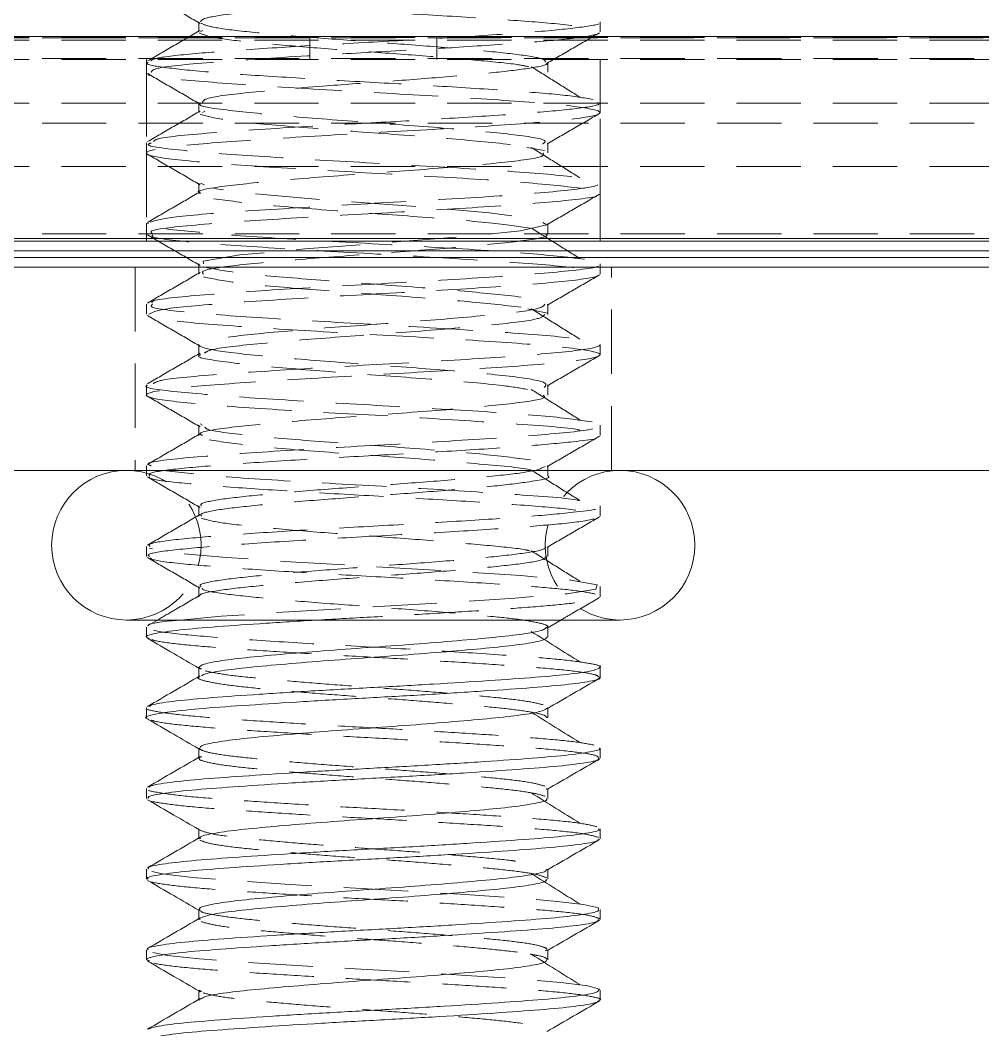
# Model space of a CAD drawing. Header units: millimetres. Extents: x 1522 to 2996, y -37 to 935.
# Drawn here: x 2770.8 to 2789.82, y 436.9 to 456.84 of the extents above; entities that cross this region are included whole.
import ezdxf

# ---------------------------------------------------------------- set-up
doc = ezdxf.new("R2010")
doc.units = ezdxf.units.MM
doc.linetypes.add('HIDDEN', pattern=[1.905, 1.27, -0.635])

msp = doc.modelspace()

# ---------------------------------------------------------------- linework, layer by layer
at = {"color": 7, "linetype": 'HIDDEN', "lineweight": 0}
for p, q in [((2774.329, 456.806), (2774.329, 456.607)), ((2782.257, 456.607), (2782.257, 456.806)), ((2774.365, 456.607), (2774.407, 456.639)), ((2754.472, 456.5), (2801.078, 456.5)), ((2801.078, 456.493), (2754.472, 456.493)), ((2754.472, 456.493), (2776.521, 456.493)), ((2754.472, 456.442), (2801.078, 456.442)), ((2776.521, 456.063), (2776.521, 456.493)), ((2779.03, 456.063), (2779.03, 456.493)), ((2779.03, 456.493), (2801.078, 456.493)), ((2801.078, 456.084), (2754.472, 456.084)), ((2754.472, 456.063), (2801.078, 456.063)), ((2773.294, 456.063), (2773.294, 456.01)), ((2773.294, 456.01), (2773.294, 455.811)), ((2781.222, 455.81), (2781.222, 456.009)), ((2782.257, 455.213), (2782.257, 456.063)), ((2773.294, 455.811), (2773.294, 454.417)), ((2754.472, 455.203), (2801.078, 455.203)), ((2774.329, 455.213), (2774.329, 455.014)), ((2782.257, 455.013), (2782.257, 455.213)), ((2774.403, 455.014), (2774.449, 455.046)), ((2782.257, 453.619), (2782.257, 455.013)), ((2801.078, 454.803), (2754.472, 454.803)), ((2773.294, 454.417), (2773.294, 454.217)), ((2781.222, 454.217), (2781.222, 454.416)), ((2773.294, 454.217), (2773.294, 452.822)), ((2781.159, 454.265), (2780.812, 454.328)), ((2754.472, 453.951), (2801.078, 453.951)), ((2774.329, 453.619), (2774.329, 453.42)), ((2774.442, 453.588), (2774.363, 453.619)), ((2782.257, 453.421), (2782.257, 453.619)), ((2782.257, 452.478), (2782.257, 453.421)), ((2773.294, 452.822), (2773.294, 452.624)), ((2773.338, 452.822), (2773.299, 452.834)), ((2781.222, 452.624), (2781.222, 452.823)), ((2801.078, 452.619), (2754.472, 452.619)), ((2773.294, 452.624), (2773.294, 452.478)), ((2754.472, 452.287), (2801.078, 452.287)), ((2801.078, 452.155), (2754.472, 452.155)), ((2774.329, 452.026), (2774.329, 451.827)), ((2782.257, 451.827), (2782.257, 452.027)), ((2773.07, 451.963), (2773.07, 447.948)), ((2782.481, 447.948), (2782.481, 451.963)), ((2773.294, 451.229), (2773.294, 451.031)), ((2781.222, 451.03), (2781.222, 451.229)), ((2781.209, 451.051), (2780.829, 451.142)), ((2774.329, 450.433), (2774.329, 450.234)), ((2782.257, 450.234), (2782.257, 450.432)), ((2773.294, 449.636), (2773.294, 449.436)), ((2781.222, 449.437), (2781.222, 449.636)), ((2774.329, 448.839), (2774.329, 448.64)), ((2774.4, 448.839), (2774.354, 448.869)), ((2782.257, 448.64), (2782.257, 448.84)), ((2773.294, 448.042), (2773.294, 447.844)), ((2781.222, 447.844), (2781.222, 448.043)), ((2774.329, 447.246), (2774.329, 447.047)), ((2782.257, 447.047), (2782.257, 447.246)), ((2773.294, 446.449), (2773.294, 446.25)), ((2781.222, 446.25), (2781.222, 446.449)), ((2774.329, 445.653), (2774.329, 445.453)), ((2782.257, 445.453), (2782.257, 445.653)), ((2781.222, 444.842), (2781.222, 444.856)), ((2774.329, 444.044), (2774.357, 444.028)), ((2774.329, 443.875), (2774.329, 443.86)), ((2781.222, 443.249), (2781.222, 443.263)), ((2780.908, 443.168), (2780.898, 443.175)), ((2774.329, 442.451), (2774.357, 442.434)), ((2774.329, 442.282), (2774.329, 442.267)), ((2781.208, 441.648), (2781.196, 441.669)), ((2781.222, 441.656), (2781.222, 441.669)), ((2774.329, 440.858), (2774.357, 440.841)), ((2774.329, 440.689), (2774.329, 440.673)), ((2774.358, 440.673), (2774.364, 440.705)), ((2781.19, 440.055), (2781.193, 440.076)), ((2781.222, 440.062), (2781.222, 440.076)), ((2780.904, 439.984), (2780.898, 439.988)), ((2774.329, 439.264), (2774.357, 439.248)), ((2774.329, 439.095), (2774.329, 439.08)), ((2781.181, 438.462), (2781.2, 438.482)), ((2781.222, 438.469), (2781.222, 438.483)), ((2780.908, 438.388), (2780.898, 438.394)), ((2774.329, 437.671), (2774.357, 437.654)), ((2774.383, 437.654), (2774.344, 437.686)), ((2774.329, 437.502), (2774.329, 437.487))]:
    msp.add_line(p, q, dxfattribs=at)
at = {"color": 7, "linetype": 'Continuous', "lineweight": 15}
for p, q in [((2801.078, 456.515), (2754.472, 456.515)), ((2754.472, 452.525), (2801.078, 452.525)), ((2801.078, 452.478), (2754.472, 452.478)), ((2801.078, 452.287), (2754.472, 452.287)), ((2754.472, 452.155), (2801.078, 452.155)), ((2748.163, 451.963), (2807.388, 451.963)), ((2802.082, 447.948), (2753.469, 447.948)), ((2772.9, 444.994), (2782.651, 444.994)), ((2773.294, 444.856), (2773.294, 444.657)), ((2773.512, 444.994), (2773.316, 444.88)), ((2781.209, 444.835), (2781.482, 444.994)), ((2781.222, 444.657), (2781.222, 444.842)), ((2774.329, 444.059), (2774.329, 443.875)), ((2782.257, 443.86), (2782.257, 444.059)), ((2773.294, 443.263), (2773.294, 443.064)), ((2781.222, 443.063), (2781.222, 443.249)), ((2774.329, 442.466), (2774.329, 442.282)), ((2782.257, 442.267), (2782.257, 442.466)), ((2773.294, 441.67), (2773.294, 441.47)), ((2781.222, 441.47), (2781.222, 441.656)), ((2774.329, 440.873), (2774.329, 440.689)), ((2782.257, 440.673), (2782.257, 440.873)), ((2773.294, 440.076), (2773.294, 439.877)), ((2781.222, 439.877), (2781.222, 440.062)), ((2774.329, 439.279), (2774.329, 439.095)), ((2782.257, 439.08), (2782.257, 439.279)), ((2773.294, 438.482), (2773.294, 438.283)), ((2781.222, 438.283), (2781.222, 438.469)), ((2774.329, 437.686), (2774.329, 437.502)), ((2782.257, 437.487), (2782.257, 437.686))]:
    msp.add_line(p, q, dxfattribs=at)
at = {"color": 7, "linetype": 'HIDDEN', "lineweight": 0, "flags": 128}
for points in [[(2774.422, 452.026), (2774.418, 452.083), (2775.142, 452.205), (2776.427, 452.322), (2778.003, 452.441), (2779.543, 452.562), (2780.684, 452.678), (2781.207, 452.8), (2780.983, 452.918), (2780.069, 453.036), (2778.649, 453.157), (2777.057, 453.273), (2775.601, 453.395), (2774.629, 453.513), (2774.629, 453.513)], [(2773.966, 444.994), (2774.77, 445.067), (2776.106, 445.158), (2777.644, 445.247), (2779.19, 445.335), (2780.579, 445.427), (2781.605, 445.513), (2782.175, 445.605), (2782.201, 445.692), (2781.68, 445.784), (2780.692, 445.871), (2779.331, 445.961), (2777.789, 446.05), (2776.245, 446.139), (2774.88, 446.23), (2773.885, 446.317), (2773.354, 446.409), (2773.354, 446.409)], [(2782.219, 439.279), (2782.225, 439.308), (2781.929, 439.377), (2781.341, 439.445), (2780.522, 439.509), (2779.495, 439.578), (2778.347, 439.646), (2777.184, 439.71), (2776.037, 439.779), (2775.013, 439.847), (2774.198, 439.911), (2773.614, 439.98), (2773.323, 440.048), (2773.323, 440.048)], [(2782.228, 437.686), (2782.247, 437.702), (2782.014, 437.769), (2781.481, 437.838), (2780.706, 437.903), (2779.717, 437.97), (2778.584, 438.039), (2777.421, 438.104), (2776.264, 438.171), (2775.206, 438.24), (2774.347, 438.304), (2773.711, 438.372), (2773.357, 438.441), (2773.357, 438.441)]]:
    msp.add_lwpolyline(points, dxfattribs=at)
at = {"color": 7, "linetype": 'Continuous', "lineweight": 15}
for centre, start, end in [((2772.9, 446.471), 90, 270), ((2782.651, 446.471), 270, 90)]:
    msp.add_arc(centre, 1.477, start, end, dxfattribs=at)
at = {"color": 7, "linetype": 'HIDDEN', "lineweight": 0}
for centre, start, end in [((2772.9, 446.471), 270, 90), ((2782.651, 446.471), 90, 270)]:
    msp.add_arc(centre, 1.477, start, end, dxfattribs=at)
for points, knots in [([(2774.364, 456.806), (2774.375, 456.829), (2774.399, 456.88), (2774.931, 456.968), (2775.809, 457.052), (2776.934, 457.146), (2778.167, 457.23), (2779.344, 457.323), (2780.343, 457.41), (2780.986, 457.5), (2781.27, 457.565), (2781.205, 457.599), (2781.197, 457.603)], [0, 0, 0, 0, 0.087229, 0.200358, 0.311184, 0.42439, 0.535353, 0.648258, 0.759818, 0.87205, 0.984495, 1, 1, 1, 1]), ([(2773.316, 457.38), (2773.489, 457.279), (2773.837, 457.077), (2774.184, 456.876), (2774.357, 456.775)], [0, 0, 0, 0, 0.500297, 1, 1, 1, 1]), ([(2773.391, 455.811), (2773.402, 455.839), (2773.427, 455.906), (2774.58, 456.014), (2776.27, 456.126), (2778.039, 456.222), (2779.597, 456.313), (2780.932, 456.403), (2781.882, 456.49), (2782.325, 456.583), (2782.211, 456.667), (2781.555, 456.762), (2780.431, 456.846), (2778.988, 456.94), (2777.39, 457.025), (2775.841, 457.117), (2774.538, 457.205), (2773.608, 457.292), (2773.422, 457.351), (2773.332, 457.379)], [0, 0, 0, 0, 0.054405, 0.130093, 0.20602, 0.262608, 0.319802, 0.376826, 0.433575, 0.490954, 0.547383, 0.604929, 0.661271, 0.718793, 0.775282, 0.832588, 0.889455, 0.946359, 1, 1, 1, 1]), ([(2773.385, 456.035), (2773.397, 456.049), (2773.435, 456.093), (2774.085, 456.171), (2775.216, 456.255), (2776.683, 456.349), (2778.284, 456.434), (2779.816, 456.527), (2781.114, 456.614), (2781.95, 456.704), (2782.32, 456.769), (2782.234, 456.802), (2782.223, 456.806)], [0, 0, 0, 0, 0.056353, 0.173253, 0.287781, 0.40476, 0.519429, 0.636098, 0.751381, 0.867357, 0.983552, 1, 1, 1, 1]), ([(2774.357, 456.639), (2774.184, 456.538), (2773.837, 456.336), (2773.49, 456.135), (2773.316, 456.034)], [0, 0, 0, 0, 0.499708, 1, 1, 1, 1]), ([(2780.851, 455.921), (2780.781, 455.935), (2780.565, 455.98), (2779.804, 456.049), (2778.712, 456.143), (2777.478, 456.228), (2776.288, 456.32), (2775.285, 456.408), (2774.558, 456.497), (2774.412, 456.558), (2774.339, 456.588)], [0, 0, 0, 0, 0.062931, 0.195342, 0.330537, 0.463295, 0.597982, 0.731632, 0.865369, 1, 1, 1, 1]), ([(2781.179, 456.009), (2781.176, 456.03), (2781.169, 456.079), (2780.673, 456.164), (2779.82, 456.248), (2778.707, 456.342), (2777.479, 456.427), (2776.287, 456.519), (2775.287, 456.608), (2774.583, 456.693), (2774.443, 456.749), (2774.378, 456.776)], [0, 0, 0, 0, 0.081716, 0.199406, 0.314623, 0.432262, 0.547781, 0.664978, 0.781273, 0.897644, 1, 1, 1, 1]), ([(2781.209, 455.989), (2781.382, 456.089), (2781.728, 456.29), (2782.073, 456.49), (2782.246, 456.591)], [0, 0, 0, 0, 0.499893, 1, 1, 1, 1]), ([(2782.122, 455.274), (2781.94, 455.305), (2781.579, 455.367), (2780.424, 455.451), (2778.99, 455.545), (2777.388, 455.631), (2775.845, 455.723), (2774.523, 455.811), (2773.645, 455.9), (2773.246, 455.968), (2773.326, 456.004), (2773.34, 456.01)], [0, 0, 0, 0, 0.122796, 0.243024, 0.365769, 0.48631, 0.608595, 0.729942, 0.851369, 0.973603, 1, 1, 1, 1]), ([(2774.403, 455.213), (2774.411, 455.241), (2774.431, 455.309), (2775.318, 455.417), (2776.617, 455.528), (2777.979, 455.624), (2779.174, 455.715), (2780.211, 455.805), (2780.904, 455.892), (2781.234, 455.956), (2781.201, 455.987), (2781.199, 455.988)], [0, 0, 0, 0, 0.110577, 0.263822, 0.417553, 0.532123, 0.647924, 0.763379, 0.878275, 0.994453, 1, 1, 1, 1]), ([(2781.947, 453.515), (2781.601, 453.554), (2780.908, 453.633), (2778.951, 453.755), (2776.8, 453.87), (2774.847, 453.993), (2773.532, 454.11), (2773.131, 454.228), (2773.737, 454.35), (2775.217, 454.465), (2777.248, 454.589), (2779.395, 454.705), (2781.191, 454.824), (2782.247, 454.945), (2782.337, 455.06), (2781.441, 455.184), (2779.748, 455.3), (2777.638, 455.419), (2775.53, 455.541), (2774.007, 455.655), (2773.254, 455.741), (2773.341, 455.784), (2773.346, 455.786)], [0, 0, 0, 0, 0.052332, 0.105069, 0.157129, 0.209958, 0.262165, 0.314526, 0.367238, 0.419303, 0.472143, 0.52433, 0.576722, 0.629407, 0.681477, 0.734328, 0.786495, 0.838919, 0.891575, 0.943653, 0.996511, 1, 1, 1, 1]), ([(2773.316, 455.786), (2773.489, 455.685), (2773.837, 455.484), (2774.184, 455.282), (2774.357, 455.181)], [0, 0, 0, 0, 0.500298, 1, 1, 1, 1]), ([(2781.857, 455.321), (2781.697, 455.421), (2781.376, 455.621), (2781.057, 455.821), (2780.898, 455.921)], [0, 0, 0, 0, 0.500047, 1, 1, 1, 1]), ([(2773.438, 454.442), (2773.451, 454.462), (2773.49, 454.521), (2774.59, 454.62), (2776.268, 454.732), (2778.04, 454.828), (2779.595, 454.919), (2780.939, 455.008), (2781.856, 455.096), (2782.288, 455.167), (2782.216, 455.205), (2782.2, 455.213)], [0, 0, 0, 0, 0.076921, 0.231073, 0.385713, 0.500965, 0.617451, 0.73359, 0.84917, 0.966032, 1, 1, 1, 1]), ([(2774.357, 455.045), (2774.184, 454.944), (2773.837, 454.743), (2773.49, 454.541), (2773.316, 454.441)], [0, 0, 0, 0, 0.499708, 1, 1, 1, 1]), ([(2781.12, 454.395), (2781.156, 454.418), (2781.255, 454.479), (2780.574, 454.586), (2779.298, 454.702), (2777.668, 454.821), (2776.047, 454.943), (2774.884, 455.058), (2774.302, 455.141), (2774.358, 455.181), (2774.358, 455.181)], [0, 0, 0, 0, 0.089104, 0.24187, 0.392654, 0.544183, 0.696384, 0.846909, 0.999697, 1, 1, 1, 1]), ([(2781.209, 454.395), (2781.382, 454.496), (2781.728, 454.696), (2782.073, 454.897), (2782.246, 454.997)], [0, 0, 0, 0, 0.499893, 1, 1, 1, 1]), ([(2780.488, 454.386), (2780.1, 454.425), (2779.321, 454.504), (2777.656, 454.622), (2776.073, 454.744), (2774.792, 454.859), (2774.503, 454.941), (2774.358, 454.982)], [0, 0, 0, 0, 0.198968, 0.398921, 0.599759, 0.798386, 1, 1, 1, 1]), ([(2773.366, 452.848), (2773.485, 452.884), (2773.739, 452.96), (2775.233, 453.071), (2777.244, 453.194), (2779.396, 453.311), (2781.191, 453.429), (2782.247, 453.551), (2782.337, 453.666), (2781.441, 453.79), (2779.748, 453.906), (2777.636, 454.025), (2775.535, 454.146), (2773.987, 454.261), (2773.231, 454.356), (2773.363, 454.406), (2773.391, 454.417)], [0, 0, 0, 0, 0.067695, 0.143101, 0.219632, 0.295214, 0.371094, 0.447399, 0.522814, 0.599358, 0.674913, 0.75084, 0.827102, 0.902528, 0.979082, 1, 1, 1, 1]), ([(2773.316, 454.193), (2773.489, 454.092), (2773.837, 453.891), (2774.184, 453.689), (2774.357, 453.588)], [0, 0, 0, 0, 0.500298, 1, 1, 1, 1]), ([(2774.362, 453.42), (2774.351, 453.424), (2774.231, 453.468), (2774.717, 453.554), (2775.796, 453.668), (2777.372, 453.792), (2779.026, 453.908), (2780.382, 454.027), (2781.169, 454.132), (2781.142, 454.194), (2781.132, 454.217)], [0, 0, 0, 0, 0.014826, 0.165045, 0.313411, 0.463998, 0.612712, 0.762015, 0.912156, 1, 1, 1, 1]), ([(2781.857, 453.728), (2781.697, 453.828), (2781.376, 454.028), (2781.057, 454.228), (2780.898, 454.328)], [0, 0, 0, 0, 0.500047, 1, 1, 1, 1]), ([(2774.357, 453.452), (2774.184, 453.351), (2773.837, 453.149), (2773.49, 452.948), (2773.316, 452.847)], [0, 0, 0, 0, 0.499708, 1, 1, 1, 1]), ([(2773.415, 452.624), (2773.391, 452.643), (2773.318, 452.7), (2774.25, 452.803), (2775.95, 452.92), (2778.087, 453.038), (2780.165, 453.16), (2781.651, 453.275), (2782.349, 453.366), (2782.203, 453.413), (2782.18, 453.421)], [0, 0, 0, 0, 0.072698, 0.223189, 0.372123, 0.521204, 0.671584, 0.819961, 0.970498, 1, 1, 1, 1]), ([(2781.209, 452.802), (2781.382, 452.902), (2781.728, 453.103), (2782.073, 453.304), (2782.246, 453.404)], [0, 0, 0, 0, 0.499893, 1, 1, 1, 1]), ([(2780.873, 452.733), (2780.637, 452.767), (2780.132, 452.841), (2778.675, 452.959), (2777.034, 453.073), (2775.492, 453.197), (2774.916, 453.275), (2774.629, 453.313)], [0, 0, 0, 0, 0.179761, 0.385914, 0.589411, 0.795926, 1, 1, 1, 1]), ([(2773.316, 452.599), (2773.489, 452.499), (2773.837, 452.297), (2774.184, 452.095), (2774.357, 451.995)], [0, 0, 0, 0, 0.500298, 1, 1, 1, 1]), ([(2773.345, 451.031), (2773.398, 451.065), (2773.511, 451.14), (2774.831, 451.252), (2776.751, 451.375), (2778.921, 451.49), (2780.834, 451.612), (2782.086, 451.73), (2782.408, 451.847), (2781.727, 451.97), (2780.187, 452.085), (2778.135, 452.207), (2775.985, 452.325), (2774.29, 452.442), (2773.371, 452.537), (2773.409, 452.587), (2773.417, 452.599)], [0, 0, 0, 0, 0.066636, 0.142246, 0.218704, 0.294066, 0.370444, 0.446163, 0.521807, 0.598242, 0.673601, 0.75001, 0.82569, 0.901371, 0.977779, 1, 1, 1, 1]), ([(2781.947, 452.121), (2781.602, 452.16), (2780.909, 452.239), (2778.948, 452.361), (2776.811, 452.476), (2774.806, 452.599), (2774.057, 452.677), (2773.685, 452.716)], [0, 0, 0, 0, 0.199614, 0.400773, 0.599351, 0.800862, 1, 1, 1, 1]), ([(2774.422, 451.827), (2774.404, 451.846), (2774.347, 451.904), (2775.064, 452.006), (2776.371, 452.123), (2778.015, 452.241), (2779.613, 452.364), (2780.756, 452.478), (2781.293, 452.569), (2781.181, 452.616), (2781.163, 452.624)], [0, 0, 0, 0, 0.0724562, 0.2230023, 0.3719843, 0.5211133, 0.6715476, 0.8199695, 0.9705623, 1, 1, 1, 1]), ([(2781.857, 452.134), (2781.697, 452.234), (2781.376, 452.434), (2781.057, 452.635), (2780.898, 452.735)], [0, 0, 0, 0, 0.500047, 1, 1, 1, 1]), ([(2773.413, 451.255), (2773.404, 451.265), (2773.361, 451.315), (2774.264, 451.409), (2775.946, 451.526), (2778.088, 451.643), (2780.165, 451.766), (2781.651, 451.88), (2782.349, 451.972), (2782.203, 452.019), (2782.18, 452.027)], [0, 0, 0, 0, 0.041944, 0.197426, 0.3513, 0.505325, 0.660692, 0.81399, 0.969519, 1, 1, 1, 1]), ([(2774.357, 451.859), (2774.184, 451.758), (2773.837, 451.556), (2773.49, 451.355), (2773.316, 451.254)], [0, 0, 0, 0, 0.499708, 1, 1, 1, 1]), ([(2780.701, 451.372), (2780.356, 451.41), (2779.661, 451.487), (2778.039, 451.61), (2776.418, 451.727), (2775.026, 451.845), (2774.627, 451.926), (2774.426, 451.967)], [0, 0, 0, 0, 0.198549, 0.399875, 0.599275, 0.798674, 1, 1, 1, 1]), ([(2781.209, 451.209), (2781.382, 451.309), (2781.728, 451.51), (2782.073, 451.71), (2782.246, 451.81)], [0, 0, 0, 0, 0.499893, 1, 1, 1, 1]), ([(2780.701, 451.172), (2780.356, 451.211), (2779.661, 451.288), (2778.039, 451.411), (2776.418, 451.528), (2775.026, 451.646), (2774.627, 451.727), (2774.426, 451.768)], [0, 0, 0, 0, 0.198549, 0.399875, 0.599275, 0.798674, 1, 1, 1, 1]), ([(2773.427, 449.663), (2773.472, 449.689), (2773.586, 449.754), (2774.839, 449.857), (2776.749, 449.981), (2778.922, 450.095), (2780.833, 450.218), (2782.086, 450.336), (2782.408, 450.453), (2781.727, 450.576), (2780.188, 450.69), (2778.134, 450.813), (2775.988, 450.931), (2774.277, 451.048), (2773.326, 451.151), (2773.393, 451.21), (2773.415, 451.229)], [0, 0, 0, 0, 0.0499032, 0.1255546, 0.2020547, 0.2774572, 0.3538774, 0.4296374, 0.505323, 0.5817997, 0.6572, 0.7336499, 0.8093718, 0.8850935, 0.9615434, 1, 1, 1, 1]), ([(2781.153, 449.586), (2781.187, 449.625), (2781.257, 449.702), (2780.416, 449.824), (2779.054, 449.942), (2777.402, 450.059), (2775.836, 450.182), (2774.686, 450.297), (2774.206, 450.419), (2774.498, 450.537), (2775.499, 450.654), (2776.99, 450.777), (2778.66, 450.892), (2780.114, 451.015), (2781.079, 451.125), (2781.14, 451.197), (2781.167, 451.229)], [0, 0, 0, 0, 0.071875, 0.144647, 0.216933, 0.289005, 0.361939, 0.433808, 0.506614, 0.57886, 0.650962, 0.723877, 0.795741, 0.86858, 0.940786, 1, 1, 1, 1]), ([(2781.86, 448.742), (2781.846, 448.746), (2781.698, 448.79), (2780.541, 448.87), (2778.644, 448.994), (2776.461, 449.109), (2774.591, 449.231), (2773.404, 449.35), (2773.161, 449.466), (2773.917, 449.589), (2775.51, 449.704), (2777.59, 449.826), (2779.71, 449.945), (2781.414, 450.061), (2782.329, 450.185), (2782.259, 450.299), (2781.22, 450.421), (2779.436, 450.54), (2777.287, 450.656), (2775.268, 450.78), (2773.752, 450.891), (2773.485, 450.968), (2773.357, 451.005)], [0, 0, 0, 0, 0.005573, 0.057877, 0.110891, 0.163124, 0.215935, 0.268514, 0.320835, 0.373842, 0.426067, 0.478907, 0.531454, 0.583795, 0.636792, 0.689011, 0.741879, 0.794395, 0.846756, 0.899742, 0.951956, 1, 1, 1, 1]), ([(2773.316, 451.006), (2773.489, 450.905), (2773.837, 450.704), (2774.184, 450.502), (2774.357, 450.401)], [0, 0, 0, 0, 0.500298, 1, 1, 1, 1]), ([(2774.444, 450.266), (2774.478, 450.29), (2774.566, 450.354), (2775.519, 450.455), (2776.984, 450.578), (2778.661, 450.693), (2780.114, 450.816), (2781.08, 450.926), (2781.14, 450.998), (2781.167, 451.03)], [0, 0, 0, 0, 0.094808, 0.249723, 0.406383, 0.560786, 0.717282, 0.87242, 1, 1, 1, 1]), ([(2781.857, 450.541), (2781.697, 450.641), (2781.376, 450.841), (2781.057, 451.041), (2780.898, 451.141)], [0, 0, 0, 0, 0.500047, 1, 1, 1, 1]), ([(2774.357, 450.265), (2774.184, 450.164), (2773.837, 449.963), (2773.49, 449.761), (2773.316, 449.66)], [0, 0, 0, 0, 0.499708, 1, 1, 1, 1]), ([(2780.824, 449.547), (2780.681, 449.573), (2780.315, 449.639), (2779.034, 449.743), (2777.411, 449.86), (2775.822, 449.983), (2774.733, 450.098), (2774.236, 450.185), (2774.356, 450.229), (2774.368, 450.234)], [0, 0, 0, 0, 0.112059, 0.285237, 0.457904, 0.632636, 0.804815, 0.979241, 1, 1, 1, 1]), ([(2781.209, 449.615), (2781.382, 449.716), (2781.728, 449.916), (2782.073, 450.117), (2782.246, 450.217)], [0, 0, 0, 0, 0.499893, 1, 1, 1, 1]), ([(2782.1, 448.906), (2781.821, 448.946), (2781.264, 449.027), (2779.422, 449.146), (2777.298, 449.262), (2775.236, 449.386), (2773.819, 449.5), (2773.173, 449.587), (2773.329, 449.632), (2773.345, 449.636)], [0, 0, 0, 0, 0.164105, 0.327118, 0.489651, 0.654121, 0.816197, 0.98038, 1, 1, 1, 1]), ([(2773.316, 449.413), (2773.489, 449.312), (2773.837, 449.111), (2774.184, 448.909), (2774.357, 448.808)], [0, 0, 0, 0, 0.500298, 1, 1, 1, 1]), ([(2774.4, 448.64), (2774.379, 448.65), (2774.275, 448.699), (2774.845, 448.793), (2776.024, 448.908), (2777.634, 449.029), (2779.27, 449.148), (2780.547, 449.264), (2781.223, 449.365), (2781.152, 449.42), (2781.13, 449.437)], [0, 0, 0, 0, 0.037986, 0.188691, 0.337163, 0.487394, 0.636786, 0.78559, 0.936268, 1, 1, 1, 1]), ([(2781.857, 448.947), (2781.697, 449.048), (2781.376, 449.248), (2781.057, 449.448), (2780.898, 449.548)], [0, 0, 0, 0, 0.500047, 1, 1, 1, 1]), ([(2773.387, 448.042), (2773.359, 448.052), (2773.223, 448.102), (2773.964, 448.195), (2775.498, 448.31), (2777.591, 448.432), (2779.719, 448.551), (2781.379, 448.667), (2782.259, 448.767), (2782.166, 448.823), (2782.138, 448.84)], [0, 0, 0, 0, 0.038242, 0.18889, 0.337317, 0.487493, 0.636835, 0.785592, 0.936213, 1, 1, 1, 1]), ([(2780.881, 448.157), (2780.582, 448.195), (2779.979, 448.273), (2778.424, 448.397), (2776.763, 448.512), (2775.351, 448.633), (2774.5, 448.731), (2774.461, 448.789), (2774.449, 448.807)], [0, 0, 0, 0, 0.181877, 0.366236, 0.547863, 0.731512, 0.914351, 1, 1, 1, 1]), ([(2774.357, 448.672), (2774.184, 448.571), (2773.837, 448.369), (2773.49, 448.168), (2773.316, 448.067)], [0, 0, 0, 0, 0.499708, 1, 1, 1, 1]), ([(2773.361, 447.844), (2773.35, 447.859), (2773.317, 447.903), (2773.863, 447.982), (2774.894, 448.067), (2776.299, 448.16), (2777.885, 448.247), (2779.452, 448.337), (2780.831, 448.428), (2781.867, 448.524), (2782.404, 448.597), (2782.243, 448.639), (2782.236, 448.64)], [0, 0, 0, 0, 0.058771, 0.172046, 0.283124, 0.39607, 0.507776, 0.620024, 0.732606, 0.843996, 0.993454, 1, 1, 1, 1]), ([(2781.209, 448.022), (2781.382, 448.122), (2781.728, 448.323), (2782.073, 448.523), (2782.246, 448.624)], [0, 0, 0, 0, 0.499893, 1, 1, 1, 1]), ([(2780.887, 447.956), (2780.885, 447.956), (2780.772, 447.996), (2779.895, 448.074), (2778.443, 448.198), (2776.773, 448.312), (2775.294, 448.434), (2774.786, 448.513), (2774.533, 448.553)], [0, 0, 0, 0, 0.0035719, 0.2017756, 0.4026827, 0.600614, 0.8007479, 1, 1, 1, 1]), ([(2774.381, 447.246), (2774.372, 447.261), (2774.346, 447.305), (2774.767, 447.385), (2775.559, 447.47), (2776.64, 447.562), (2777.858, 447.65), (2779.069, 447.739), (2780.108, 447.83), (2780.951, 447.922), (2781.094, 447.987), (2781.171, 448.023)], [0, 0, 0, 0, 0.060659, 0.176779, 0.290636, 0.406418, 0.520923, 0.635985, 0.751391, 0.865571, 1, 1, 1, 1]), ([(2773.316, 447.819), (2773.489, 447.719), (2773.837, 447.517), (2774.184, 447.315), (2774.357, 447.215)], [0, 0, 0, 0, 0.500298, 1, 1, 1, 1]), ([(2773.358, 446.25), (2773.341, 446.261), (2773.28, 446.301), (2773.748, 446.375), (2774.705, 446.461), (2776.071, 446.552), (2777.638, 446.642), (2779.226, 446.729), (2780.63, 446.822), (2781.69, 446.906), (2782.265, 447.001), (2782.292, 447.085), (2781.766, 447.179), (2780.747, 447.264), (2779.367, 447.356), (2777.789, 447.445), (2776.212, 447.533), (2774.817, 447.625), (2773.829, 447.71), (2773.332, 447.779), (2773.354, 447.814), (2773.357, 447.819)], [0, 0, 0, 0, 0.02112, 0.078538, 0.135114, 0.19224, 0.249258, 0.305936, 0.363295, 0.419672, 0.477183, 0.53349, 0.590962, 0.647433, 0.704676, 0.761542, 0.81837, 0.875637, 0.932087, 0.989569, 1, 1, 1, 1]), ([(2781.835, 447.354), (2781.828, 447.356), (2781.681, 447.398), (2780.535, 447.476), (2778.642, 447.6), (2776.473, 447.715), (2774.583, 447.834), (2773.941, 447.911), (2773.63, 447.948)], [0, 0, 0, 0, 0.009999, 0.209396, 0.4115, 0.610624, 0.811953, 1, 1, 1, 1]), ([(2774.381, 447.047), (2774.372, 447.062), (2774.346, 447.106), (2774.767, 447.186), (2775.559, 447.27), (2776.64, 447.363), (2777.859, 447.451), (2779.065, 447.54), (2780.125, 447.631), (2780.922, 447.727), (2781.335, 447.8), (2781.211, 447.842), (2781.206, 447.844)], [0, 0, 0, 0, 0.058842, 0.172122, 0.283194, 0.396144, 0.507848, 0.620095, 0.732679, 0.844065, 0.993526, 1, 1, 1, 1]), ([(2781.857, 447.354), (2781.697, 447.454), (2781.376, 447.654), (2781.057, 447.855), (2780.898, 447.955)], [0, 0, 0, 0, 0.500047, 1, 1, 1, 1]), ([(2773.361, 446.449), (2773.35, 446.464), (2773.317, 446.509), (2773.863, 446.588), (2774.894, 446.673), (2776.299, 446.766), (2777.885, 446.853), (2779.452, 446.943), (2780.831, 447.034), (2781.867, 447.13), (2782.404, 447.203), (2782.243, 447.244), (2782.236, 447.246)], [0, 0, 0, 0, 0.058771, 0.172046, 0.283124, 0.39607, 0.507776, 0.620024, 0.732606, 0.843996, 0.993454, 1, 1, 1, 1]), ([(2774.357, 447.079), (2774.184, 446.978), (2773.837, 446.776), (2773.49, 446.574), (2773.316, 446.474)], [0, 0, 0, 0, 0.499708, 1, 1, 1, 1]), ([(2781.209, 446.429), (2781.382, 446.529), (2781.728, 446.73), (2782.073, 446.93), (2782.246, 447.03)], [0, 0, 0, 0, 0.499893, 1, 1, 1, 1]), ([(2780.863, 446.361), (2780.837, 446.368), (2780.69, 446.405), (2780.039, 446.467), (2779.005, 446.559), (2777.785, 446.648), (2776.57, 446.736), (2775.511, 446.828), (2774.698, 446.914), (2774.483, 446.975), (2774.375, 447.006)], [0, 0, 0, 0, 0.029741, 0.167193, 0.306533, 0.44495, 0.583275, 0.722673, 0.860075, 1, 1, 1, 1]), ([(2774.378, 445.652), (2774.365, 445.663), (2774.318, 445.703), (2774.678, 445.777), (2775.414, 445.864), (2776.465, 445.954), (2777.67, 446.044), (2778.89, 446.131), (2779.974, 446.224), (2780.773, 446.309), (2781.201, 446.389), (2781.178, 446.434), (2781.17, 446.449)], [0, 0, 0, 0, 0.041645, 0.154672, 0.266035, 0.378486, 0.490723, 0.602287, 0.715198, 0.826166, 0.939378, 1, 1, 1, 1]), ([(2773.316, 446.226), (2773.489, 446.125), (2773.837, 445.924), (2774.184, 445.722), (2774.357, 445.621)], [0, 0, 0, 0, 0.500298, 1, 1, 1, 1]), ([(2776.69, 444.994), (2777.057, 445.015), (2777.811, 445.057), (2778.979, 445.122), (2780.077, 445.192), (2781.016, 445.257), (2781.732, 445.323), (2782.172, 445.393), (2782.308, 445.458), (2782.131, 445.524), (2781.65, 445.594), (2780.818, 445.665), (2779.594, 445.748), (2778.035, 445.839), (2776.443, 445.925), (2775.011, 446.019), (2773.949, 446.103), (2773.381, 446.177), (2773.378, 446.216), (2773.377, 446.225)], [0, 0, 0, 0, 0.051355, 0.10549, 0.160531, 0.21456, 0.268742, 0.323781, 0.377768, 0.431995, 0.48703, 0.540977, 0.613438, 0.686105, 0.758012, 0.831033, 0.902653, 0.975789, 1, 1, 1, 1]), ([(2774.359, 445.485), (2774.359, 445.485), (2774.341, 445.515), (2774.693, 445.578), (2775.41, 445.664), (2776.466, 445.755), (2777.67, 445.845), (2778.89, 445.932), (2779.974, 446.025), (2780.773, 446.11), (2781.201, 446.19), (2781.178, 446.235), (2781.17, 446.25)], [0, 0, 0, 0, 0.000559, 0.11839, 0.234487, 0.351718, 0.468726, 0.585033, 0.702744, 0.818429, 0.936454, 1, 1, 1, 1]), ([(2781.857, 445.761), (2781.697, 445.861), (2781.376, 446.061), (2781.057, 446.261), (2780.898, 446.361)], [0, 0, 0, 0, 0.500047, 1, 1, 1, 1]), ([(2781.182, 444.835), (2781.199, 444.844), (2781.259, 444.874), (2781.115, 444.926), (2780.758, 444.996), (2780.115, 445.068), (2779.174, 445.15), (2777.975, 445.241), (2776.751, 445.327), (2775.649, 445.421), (2774.835, 445.505), (2774.404, 445.577), (2774.398, 445.613), (2774.397, 445.621)], [0, 0, 0, 0, 0.032183, 0.11729, 0.203673, 0.28834, 0.402068, 0.516122, 0.628976, 0.743589, 0.855991, 0.970783, 1, 1, 1, 1]), ([(2774.357, 445.485), (2774.184, 445.384), (2773.902, 445.22), (2773.62, 445.057), (2773.512, 444.994)], [0, 0, 0, 0, 0.615172, 1, 1, 1, 1]), ([(2781.482, 444.994), (2781.564, 445.041), (2781.819, 445.189), (2782.073, 445.337), (2782.246, 445.437)], [0, 0, 0, 0, 0.320971, 1, 1, 1, 1]), ([(2782.247, 444.059), (2782.25, 444.061), (2782.301, 444.084), (2782.109, 444.129), (2781.656, 444.2), (2780.816, 444.271), (2779.594, 444.354), (2778.035, 444.445), (2776.442, 444.531), (2775.014, 444.624), (2773.94, 444.709), (2773.341, 444.791), (2773.353, 444.838), (2773.358, 444.856)], [0, 0, 0, 0, 0.005524, 0.089419, 0.174565, 0.258027, 0.370132, 0.482556, 0.593803, 0.706776, 0.817579, 0.930728, 1, 1, 1, 1]), ([(2782.239, 443.86), (2782.224, 443.879), (2782.191, 443.919), (2781.766, 443.986), (2781.074, 444.053), (2780.146, 444.117), (2779.056, 444.187), (2777.877, 444.253), (2776.69, 444.318), (2775.58, 444.388), (2774.619, 444.454), (2773.887, 444.519), (2773.438, 444.581), (2773.376, 444.618), (2773.351, 444.632)], [0, 0, 0, 0, 0.074469, 0.162243, 0.248856, 0.334866, 0.422648, 0.509193, 0.595264, 0.683053, 0.769528, 0.855663, 0.943457, 1, 1, 1, 1]), ([(2774.385, 444.028), (2774.35, 444.038), (2774.313, 444.048), (2774.331, 444.058), (2774.332, 444.059)], [0, 0, 0, 0, 0.939381, 1, 1, 1, 1]), ([(2781.208, 443.064), (2781.197, 443.082), (2781.171, 443.123), (2780.844, 443.19), (2780.312, 443.256), (2779.599, 443.32), (2778.761, 443.39), (2777.853, 443.457), (2776.941, 443.521), (2776.086, 443.591), (2775.35, 443.657), (2774.775, 443.722), (2774.435, 443.792), (2774.292, 443.837), (2774.331, 443.859), (2774.333, 443.86)], [0, 0, 0, 0, 0.072179, 0.157175, 0.241042, 0.324322, 0.409326, 0.493127, 0.576467, 0.661478, 0.74521, 0.828613, 0.913628, 0.99729, 1, 1, 1, 1]), ([(2781.134, 443.319), (2781.042, 443.342), (2780.859, 443.388), (2780.308, 443.455), (2779.6, 443.52), (2778.76, 443.59), (2777.853, 443.656), (2776.941, 443.721), (2776.086, 443.791), (2775.352, 443.856), (2774.769, 443.922), (2774.56, 443.968), (2774.455, 443.991)], [0, 0, 0, 0, 0.101011, 0.200682, 0.299654, 0.400675, 0.500266, 0.599309, 0.700338, 0.799848, 0.898966, 1, 1, 1, 1]), ([(2782.142, 442.522), (2782.023, 442.546), (2781.785, 442.592), (2781.069, 442.658), (2780.148, 442.723), (2779.056, 442.793), (2777.877, 442.859), (2776.69, 442.924), (2775.579, 442.994), (2774.622, 443.06), (2773.874, 443.125), (2773.432, 443.195), (2773.246, 443.239), (2773.297, 443.262), (2773.299, 443.263)], [0, 0, 0, 0, 0.091596, 0.181982, 0.271738, 0.363343, 0.453658, 0.543477, 0.63509, 0.72533, 0.815218, 0.906835, 0.997, 1, 1, 1, 1]), ([(2781.194, 443.243), (2781.206, 443.246), (2781.228, 443.253), (2781.214, 443.26), (2781.209, 443.263)], [0, 0, 0, 0, 0.575205, 1, 1, 1, 1]), ([(2782.223, 442.267), (2782.223, 442.281), (2782.224, 442.317), (2781.873, 442.379), (2781.237, 442.446), (2780.35, 442.51), (2779.288, 442.58), (2778.12, 442.647), (2776.928, 442.711), (2775.795, 442.781), (2774.798, 442.848), (2774.015, 442.912), (2773.488, 442.978), (2773.383, 443.02), (2773.335, 443.039)], [0, 0, 0, 0, 0.056745, 0.144366, 0.231452, 0.317102, 0.404748, 0.49178, 0.577461, 0.66513, 0.752106, 0.837821, 0.925511, 1, 1, 1, 1]), ([(2781.171, 441.712), (2781.095, 441.735), (2780.943, 441.781), (2780.433, 441.849), (2779.757, 441.912), (2778.938, 441.982), (2778.04, 442.05), (2777.124, 442.113), (2776.252, 442.183), (2775.486, 442.251), (2774.882, 442.314), (2774.462, 442.384), (2774.377, 442.429), (2774.335, 442.451)], [0, 0, 0, 0, 0.091688, 0.182813, 0.272428, 0.364143, 0.455211, 0.544859, 0.636597, 0.727607, 0.81729, 0.90905, 1, 1, 1, 1]), ([(2781.171, 441.513), (2781.095, 441.536), (2780.943, 441.582), (2780.433, 441.65), (2779.757, 441.713), (2778.938, 441.783), (2778.04, 441.851), (2777.124, 441.914), (2776.252, 441.984), (2775.487, 442.051), (2774.878, 442.115), (2774.478, 442.185), (2774.295, 442.246), (2774.355, 442.283), (2774.38, 442.298)], [0, 0, 0, 0, 0.086116, 0.171704, 0.255874, 0.342015, 0.427549, 0.511749, 0.597912, 0.683392, 0.767626, 0.85381, 0.939233, 1, 1, 1, 1]), ([(2782.19, 440.915), (2782.091, 440.938), (2781.895, 440.984), (2781.231, 441.052), (2780.352, 441.116), (2779.288, 441.185), (2778.12, 441.253), (2776.928, 441.317), (2775.795, 441.386), (2774.801, 441.454), (2774.006, 441.517), (2773.497, 441.587), (2773.269, 441.638), (2773.313, 441.664), (2773.321, 441.67)], [0, 0, 0, 0, 0.089791, 0.179033, 0.266803, 0.35662, 0.445807, 0.533609, 0.623449, 0.712579, 0.800415, 0.890277, 0.979348, 1, 1, 1, 1]), ([(2782.225, 440.703), (2782.147, 440.725), (2781.992, 440.771), (2781.384, 440.84), (2780.548, 440.903), (2779.515, 440.972), (2778.362, 441.041), (2777.169, 441.104), (2776.016, 441.173), (2774.989, 441.242), (2774.146, 441.305), (2773.587, 441.374), (2773.315, 441.422), (2773.324, 441.445), (2773.324, 441.446)], [0, 0, 0, 0, 0.090894, 0.181884, 0.270899, 0.361836, 0.452786, 0.541801, 0.632777, 0.723686, 0.812704, 0.903719, 0.994584, 1, 1, 1, 1]), ([(2780.585, 440.232), (2780.563, 440.235), (2780.397, 440.261), (2779.895, 440.305), (2779.117, 440.374), (2778.226, 440.443), (2777.309, 440.506), (2776.423, 440.575), (2775.631, 440.644), (2774.991, 440.707), (2774.53, 440.776), (2774.414, 440.821), (2774.357, 440.843)], [0, 0, 0, 0, 0.01654, 0.124558, 0.234918, 0.345294, 0.453312, 0.56372, 0.674046, 0.782068, 0.892523, 1, 1, 1, 1]), ([(2781.197, 439.906), (2781.138, 439.929), (2781.018, 439.974), (2780.55, 440.043), (2779.908, 440.106), (2779.113, 440.175), (2778.227, 440.244), (2777.309, 440.307), (2776.423, 440.376), (2775.631, 440.445), (2774.991, 440.508), (2774.526, 440.577), (2774.41, 440.623), (2774.351, 440.645)], [0, 0, 0, 0, 0.091391, 0.182879, 0.272373, 0.363807, 0.455255, 0.544748, 0.636223, 0.727629, 0.817125, 0.908638, 1, 1, 1, 1]), ([(2782.247, 439.096), (2782.191, 439.118), (2782.078, 439.163), (2781.526, 439.233), (2780.737, 439.297), (2779.738, 439.364), (2778.603, 439.434), (2777.411, 439.497), (2776.244, 439.565), (2775.185, 439.635), (2774.299, 439.698), (2773.677, 439.766), (2773.354, 439.819), (2773.347, 439.846), (2773.345, 439.852)], [0, 0, 0, 0, 0.08888, 0.178495, 0.266082, 0.355019, 0.444612, 0.532166, 0.621159, 0.710727, 0.798253, 0.887299, 0.97684, 1, 1, 1, 1]), ([(2781.214, 438.499), (2781.171, 438.521), (2781.084, 438.566), (2780.66, 438.636), (2780.053, 438.699), (2779.284, 438.767), (2778.412, 438.836), (2777.495, 438.9), (2776.597, 438.968), (2775.783, 439.037), (2775.101, 439.101), (2774.626, 439.169), (2774.381, 439.219), (2774.373, 439.244), (2774.372, 439.248)], [0, 0, 0, 0, 0.089712, 0.180169, 0.268569, 0.358339, 0.448774, 0.537141, 0.626967, 0.717377, 0.805715, 0.895595, 0.985978, 1, 1, 1, 1]), ([(2774.355, 439.08), (2774.341, 439.088), (2774.322, 439.097), (2774.358, 439.108), (2774.367, 439.11)], [0, 0, 0, 0, 0.751541, 1, 1, 1, 1]), ([(2780.625, 438.436), (2780.438, 438.457), (2780.061, 438.5), (2779.282, 438.567), (2778.412, 438.637), (2777.495, 438.701), (2776.598, 438.768), (2775.781, 438.838), (2775.108, 438.901), (2774.601, 438.97), (2774.452, 439.016), (2774.377, 439.038)], [0, 0, 0, 0, 0.109704, 0.221107, 0.333335, 0.442998, 0.554472, 0.666669, 0.776296, 0.887837, 1, 1, 1, 1]), ([(2782.249, 437.487), (2782.252, 437.488), (2782.302, 437.511), (2782.114, 437.556), (2781.666, 437.626), (2780.914, 437.691), (2779.955, 437.757), (2778.841, 437.827), (2777.654, 437.891), (2776.475, 437.958), (2775.388, 438.028), (2774.462, 438.092), (2773.781, 438.158), (2773.396, 438.216), (2773.364, 438.248), (2773.354, 438.258)], [0, 0, 0, 0, 0.004284, 0.090737, 0.178531, 0.264627, 0.35115, 0.438938, 0.524971, 0.611565, 0.699344, 0.785319, 0.87198, 0.959749, 1, 1, 1, 1]), ([(2781.214, 438.299), (2781.182, 438.322), (2781.137, 438.353), (2780.933, 438.385), (2780.876, 438.394)], [0, 0, 0, 0, 0.718003, 1, 1, 1, 1]), ([(2774.344, 437.487), (2774.338, 437.49), (2774.319, 437.5), (2774.356, 437.511), (2774.381, 437.518)], [0, 0, 0, 0, 0.31195, 1, 1, 1, 1]), ([(2780.726, 437.028), (2780.551, 437.05), (2780.2, 437.093), (2779.448, 437.159), (2778.596, 437.229), (2777.682, 437.294), (2776.776, 437.36), (2775.938, 437.43), (2775.232, 437.494), (2774.684, 437.561), (2774.504, 437.607), (2774.413, 437.631)], [0, 0, 0, 0, 0.1102024, 0.2209562, 0.3333347, 0.4434571, 0.5542998, 0.6666679, 0.7767153, 0.8876445, 1, 1, 1, 1])]:
    msp.add_open_spline(points, degree=3, knots=knots, dxfattribs=at)
at = {"color": 7, "linetype": 'Continuous', "lineweight": 15}
for points, knots in [([(2773.351, 444.632), (2773.328, 444.64), (2773.239, 444.669), (2773.401, 444.72), (2773.835, 444.79), (2774.563, 444.856), (2775.511, 444.921), (2776.256, 444.969), (2776.67, 444.993), (2776.69, 444.994)], [0, 0, 0, 0, 0.0637201, 0.2476819, 0.4350406, 0.6192665, 0.8033823, 0.990743, 1, 1, 1, 1]), ([(2773.338, 444.88), (2773.336, 444.883), (2773.305, 444.915), (2773.531, 444.955), (2773.914, 444.989), (2773.966, 444.994)], [0, 0, 0, 0, 0.07037, 0.873392, 1, 1, 1, 1]), ([(2774.332, 444.059), (2774.352, 444.08), (2774.393, 444.123), (2774.751, 444.192), (2775.304, 444.258), (2776.032, 444.323), (2776.88, 444.393), (2777.791, 444.459), (2778.7, 444.524), (2779.545, 444.594), (2780.269, 444.659), (2780.812, 444.725), (2781.134, 444.787), (2781.169, 444.822), (2781.182, 444.835)], [0, 0, 0, 0, 0.083236, 0.170499, 0.256297, 0.342044, 0.429308, 0.515032, 0.600853, 0.688116, 0.773768, 0.859663, 0.946923, 1, 1, 1, 1]), ([(2773.316, 444.633), (2773.489, 444.532), (2773.827, 444.336), (2774.165, 444.14), (2774.329, 444.044)], [0, 0, 0, 0, 0.514251, 1, 1, 1, 1]), ([(2774.385, 443.892), (2774.398, 443.902), (2774.437, 443.935), (2774.756, 443.993), (2775.302, 444.059), (2776.032, 444.124), (2776.88, 444.194), (2777.791, 444.26), (2778.7, 444.325), (2779.545, 444.395), (2780.269, 444.46), (2780.815, 444.526), (2781.162, 444.595), (2781.198, 444.637), (2781.215, 444.657)], [0, 0, 0, 0, 0.042425, 0.130955, 0.217998, 0.304989, 0.393519, 0.480487, 0.567553, 0.656083, 0.742978, 0.830119, 0.918645, 1, 1, 1, 1]), ([(2781.857, 444.167), (2781.697, 444.267), (2781.376, 444.468), (2781.057, 444.668), (2780.898, 444.768)], [0, 0, 0, 0, 0.500047, 1, 1, 1, 1]), ([(2773.354, 443.288), (2773.372, 443.3), (2773.423, 443.335), (2773.847, 443.396), (2774.56, 443.461), (2775.509, 443.527), (2776.611, 443.597), (2777.795, 443.662), (2778.978, 443.728), (2780.077, 443.798), (2781.017, 443.863), (2781.727, 443.929), (2782.179, 443.997), (2782.225, 444.039), (2782.247, 444.059)], [0, 0, 0, 0, 0.050314, 0.138135, 0.224487, 0.310788, 0.39861, 0.484888, 0.571264, 0.659085, 0.745291, 0.831741, 0.919558, 1, 1, 1, 1]), ([(2773.335, 443.039), (2773.323, 443.042), (2773.231, 443.068), (2773.352, 443.112), (2773.718, 443.182), (2774.397, 443.25), (2775.301, 443.313), (2776.378, 443.383), (2777.552, 443.45), (2778.742, 443.514), (2779.865, 443.584), (2780.84, 443.651), (2781.612, 443.715), (2782.088, 443.785), (2782.293, 443.833), (2782.245, 443.857), (2782.239, 443.86)], [0, 0, 0, 0, 0.01167, 0.092174, 0.174516, 0.256061, 0.336605, 0.418962, 0.50045, 0.581037, 0.663408, 0.744836, 0.82547, 0.907853, 0.989221, 1, 1, 1, 1]), ([(2774.357, 443.892), (2774.184, 443.791), (2773.837, 443.589), (2773.49, 443.388), (2773.316, 443.287)], [0, 0, 0, 0, 0.499708, 1, 1, 1, 1]), ([(2781.209, 443.242), (2781.382, 443.342), (2781.728, 443.543), (2782.073, 443.743), (2782.246, 443.844)], [0, 0, 0, 0, 0.499893, 1, 1, 1, 1]), ([(2774.35, 442.466), (2774.354, 442.482), (2774.366, 442.52), (2774.664, 442.585), (2775.175, 442.652), (2775.873, 442.716), (2776.701, 442.786), (2777.604, 442.853), (2778.519, 442.917), (2779.382, 442.987), (2780.135, 443.054), (2780.718, 443.118), (2781.099, 443.184), (2781.164, 443.224), (2781.194, 443.243)], [0, 0, 0, 0, 0.065584, 0.152726, 0.23902, 0.324251, 0.41141, 0.497643, 0.58292, 0.670093, 0.756263, 0.841589, 0.928775, 1, 1, 1, 1]), ([(2773.316, 443.039), (2773.489, 442.939), (2773.827, 442.743), (2774.165, 442.546), (2774.329, 442.451)], [0, 0, 0, 0, 0.514251, 1, 1, 1, 1]), ([(2781.857, 442.574), (2781.697, 442.674), (2781.379, 442.872), (2781.064, 443.07), (2780.908, 443.168)], [0, 0, 0, 0, 0.505232, 1, 1, 1, 1]), ([(2773.352, 441.694), (2773.358, 441.702), (2773.379, 441.732), (2773.736, 441.788), (2774.392, 441.855), (2775.302, 441.919), (2776.378, 441.989), (2777.552, 442.056), (2778.742, 442.12), (2779.865, 442.19), (2780.84, 442.257), (2781.612, 442.321), (2782.088, 442.391), (2782.293, 442.439), (2782.245, 442.463), (2782.239, 442.466)], [0, 0, 0, 0, 0.032627, 0.120369, 0.207263, 0.29309, 0.38085, 0.467682, 0.553555, 0.64133, 0.728099, 0.814022, 0.901809, 0.988513, 1, 1, 1, 1]), ([(2774.357, 442.298), (2774.184, 442.198), (2773.837, 441.996), (2773.49, 441.794), (2773.316, 441.694)], [0, 0, 0, 0, 0.499708, 1, 1, 1, 1]), ([(2773.331, 441.47), (2773.326, 441.482), (2773.311, 441.516), (2773.629, 441.575), (2774.236, 441.643), (2775.101, 441.706), (2776.148, 441.776), (2777.31, 441.844), (2778.502, 441.907), (2779.646, 441.977), (2780.657, 442.045), (2781.475, 442.108), (2782.016, 442.178), (2782.269, 442.231), (2782.232, 442.26), (2782.223, 442.267)], [0, 0, 0, 0, 0.046396, 0.131138, 0.215665, 0.298533, 0.383307, 0.467789, 0.550672, 0.635476, 0.719912, 0.802812, 0.887644, 0.972032, 1, 1, 1, 1]), ([(2781.209, 441.648), (2781.382, 441.749), (2781.728, 441.949), (2782.073, 442.15), (2782.246, 442.25)], [0, 0, 0, 0, 0.499893, 1, 1, 1, 1]), ([(2773.316, 441.446), (2773.489, 441.345), (2773.827, 441.149), (2774.165, 440.953), (2774.329, 440.858)], [0, 0, 0, 0, 0.514251, 1, 1, 1, 1]), ([(2774.364, 440.705), (2774.365, 440.706), (2774.367, 440.73), (2774.596, 440.778), (2775.051, 440.847), (2775.72, 440.91), (2776.524, 440.979), (2777.417, 441.047), (2778.335, 441.111), (2779.214, 441.18), (2779.992, 441.248), (2780.621, 441.311), (2781.036, 441.381), (2781.231, 441.434), (2781.203, 441.463), (2781.196, 441.47)], [0, 0, 0, 0, 0.005958, 0.094303, 0.182424, 0.268806, 0.357185, 0.445259, 0.531657, 0.620067, 0.708092, 0.794509, 0.882948, 0.970923, 1, 1, 1, 1]), ([(2781.857, 440.981), (2781.697, 441.081), (2781.376, 441.281), (2781.057, 441.481), (2780.898, 441.581)], [0, 0, 0, 0, 0.500047, 1, 1, 1, 1]), ([(2773.331, 440.076), (2773.326, 440.088), (2773.311, 440.121), (2773.629, 440.181), (2774.236, 440.249), (2775.101, 440.312), (2776.148, 440.382), (2777.31, 440.45), (2778.502, 440.513), (2779.646, 440.583), (2780.657, 440.651), (2781.475, 440.714), (2782.016, 440.783), (2782.269, 440.837), (2782.232, 440.866), (2782.223, 440.873)], [0, 0, 0, 0, 0.046396, 0.131138, 0.215665, 0.298533, 0.383307, 0.467789, 0.550672, 0.635476, 0.719912, 0.802812, 0.887644, 0.972032, 1, 1, 1, 1]), ([(2773.329, 439.877), (2773.319, 439.884), (2773.283, 439.913), (2773.541, 439.967), (2774.087, 440.037), (2774.909, 440.1), (2775.923, 440.168), (2777.068, 440.237), (2778.261, 440.301), (2779.421, 440.369), (2780.465, 440.438), (2781.327, 440.501), (2781.929, 440.57), (2782.242, 440.629), (2782.225, 440.662), (2782.219, 440.673)], [0, 0, 0, 0, 0.029361, 0.113781, 0.198594, 0.281483, 0.36595, 0.450734, 0.533607, 0.618119, 0.702872, 0.785733, 0.870288, 0.955009, 1, 1, 1, 1]), ([(2774.357, 440.705), (2774.184, 440.604), (2773.837, 440.402), (2773.49, 440.201), (2773.316, 440.1)], [0, 0, 0, 0, 0.499708, 1, 1, 1, 1]), ([(2781.209, 440.055), (2781.382, 440.155), (2781.728, 440.356), (2782.073, 440.557), (2782.246, 440.657)], [0, 0, 0, 0, 0.499893, 1, 1, 1, 1]), ([(2774.356, 439.279), (2774.348, 439.287), (2774.321, 439.316), (2774.519, 439.37), (2774.939, 439.439), (2775.571, 439.502), (2776.351, 439.571), (2777.231, 439.64), (2778.149, 439.703), (2779.041, 439.772), (2779.844, 439.841), (2780.508, 439.904), (2780.965, 439.972), (2781.194, 440.024), (2781.19, 440.05), (2781.19, 440.055)], [0, 0, 0, 0, 0.030244, 0.116994, 0.204151, 0.289319, 0.376118, 0.463244, 0.548397, 0.635242, 0.722336, 0.807476, 0.894366, 0.981426, 1, 1, 1, 1]), ([(2773.316, 439.853), (2773.489, 439.752), (2773.827, 439.556), (2774.165, 439.36), (2774.329, 439.264)], [0, 0, 0, 0, 0.514251, 1, 1, 1, 1]), ([(2774.367, 439.11), (2774.413, 439.13), (2774.512, 439.173), (2774.945, 439.24), (2775.569, 439.303), (2776.351, 439.371), (2777.231, 439.441), (2778.149, 439.504), (2779.041, 439.572), (2779.844, 439.642), (2780.507, 439.705), (2780.97, 439.773), (2781.211, 439.832), (2781.197, 439.865), (2781.193, 439.877)], [0, 0, 0, 0, 0.077814, 0.166048, 0.25227, 0.340141, 0.428345, 0.51455, 0.602469, 0.69064, 0.776833, 0.864797, 0.952934, 1, 1, 1, 1]), ([(2781.857, 439.387), (2781.697, 439.487), (2781.378, 439.686), (2781.061, 439.885), (2780.904, 439.984)], [0, 0, 0, 0, 0.503027, 1, 1, 1, 1]), ([(2773.329, 438.482), (2773.319, 438.49), (2773.283, 438.519), (2773.541, 438.573), (2774.087, 438.642), (2774.909, 438.706), (2775.923, 438.774), (2777.068, 438.843), (2778.261, 438.906), (2779.421, 438.975), (2780.465, 439.044), (2781.327, 439.107), (2781.929, 439.176), (2782.242, 439.235), (2782.225, 439.268), (2782.219, 439.279)], [0, 0, 0, 0, 0.029361, 0.113781, 0.198594, 0.281483, 0.36595, 0.450734, 0.533607, 0.618119, 0.702872, 0.785733, 0.870288, 0.955009, 1, 1, 1, 1]), ([(2773.354, 438.258), (2773.327, 438.27), (2773.249, 438.303), (2773.459, 438.359), (2773.952, 438.429), (2774.724, 438.493), (2775.704, 438.56), (2776.828, 438.63), (2778.018, 438.694), (2779.192, 438.761), (2780.266, 438.831), (2781.17, 438.895), (2781.83, 438.962), (2782.211, 439.026), (2782.223, 439.064), (2782.228, 439.08)], [0, 0, 0, 0, 0.042861, 0.124255, 0.206618, 0.287207, 0.368661, 0.45101, 0.531555, 0.613067, 0.695401, 0.775906, 0.857474, 0.939791, 1, 1, 1, 1]), ([(2774.357, 439.112), (2774.184, 439.011), (2773.837, 438.809), (2773.49, 438.608), (2773.316, 438.507)], [0, 0, 0, 0, 0.499708, 1, 1, 1, 1]), ([(2781.209, 438.462), (2781.382, 438.562), (2781.728, 438.763), (2782.073, 438.963), (2782.246, 439.064)], [0, 0, 0, 0, 0.499893, 1, 1, 1, 1]), ([(2773.316, 438.259), (2773.489, 438.158), (2773.827, 437.963), (2774.165, 437.766), (2774.329, 437.671)], [0, 0, 0, 0, 0.514251, 1, 1, 1, 1]), ([(2774.381, 437.518), (2774.407, 437.533), (2774.472, 437.57), (2774.842, 437.633), (2775.427, 437.697), (2776.183, 437.764), (2777.047, 437.834), (2777.962, 437.898), (2778.865, 437.965), (2779.691, 438.035), (2780.386, 438.098), (2780.893, 438.166), (2781.187, 438.23), (2781.196, 438.267), (2781.2, 438.283)], [0, 0, 0, 0, 0.059317, 0.147765, 0.234302, 0.321771, 0.410205, 0.496694, 0.584225, 0.672643, 0.759088, 0.846681, 0.93508, 1, 1, 1, 1]), ([(2781.857, 437.794), (2781.697, 437.894), (2781.379, 438.092), (2781.064, 438.29), (2780.908, 438.388)], [0, 0, 0, 0, 0.505311, 1, 1, 1, 1]), ([(2773.344, 436.914), (2773.381, 436.931), (2773.467, 436.97), (2773.96, 437.035), (2774.722, 437.099), (2775.704, 437.166), (2776.828, 437.236), (2778.018, 437.3), (2779.192, 437.367), (2780.266, 437.437), (2781.17, 437.501), (2781.83, 437.568), (2782.211, 437.632), (2782.223, 437.67), (2782.228, 437.686)], [0, 0, 0, 0, 0.066713, 0.154487, 0.240372, 0.327178, 0.414938, 0.500775, 0.587643, 0.675387, 0.761182, 0.84811, 0.935835, 1, 1, 1, 1]), ([(2773.35, 436.665), (2773.328, 436.672), (2773.238, 436.702), (2773.397, 436.752), (2773.825, 436.822), (2774.549, 436.888), (2775.491, 436.953), (2776.592, 437.023), (2777.775, 437.088), (2778.959, 437.154), (2780.059, 437.224), (2781.003, 437.289), (2781.718, 437.355), (2782.176, 437.424), (2782.225, 437.466), (2782.249, 437.487)], [0, 0, 0, 0, 0.026693, 0.107557, 0.189957, 0.271026, 0.351956, 0.434358, 0.515357, 0.596356, 0.678758, 0.759688, 0.840757, 0.923157, 1, 1, 1, 1]), ([(2774.357, 437.518), (2774.184, 437.418), (2773.837, 437.216), (2773.49, 437.014), (2773.316, 436.914)], [0, 0, 0, 0, 0.499708, 1, 1, 1, 1]), ([(2781.209, 436.868), (2781.382, 436.969), (2781.728, 437.169), (2782.073, 437.37), (2782.246, 437.47)], [0, 0, 0, 0, 0.499893, 1, 1, 1, 1])]:
    msp.add_open_spline(points, degree=3, knots=knots, dxfattribs=at)

doc.saveas('drawing.dxf')
